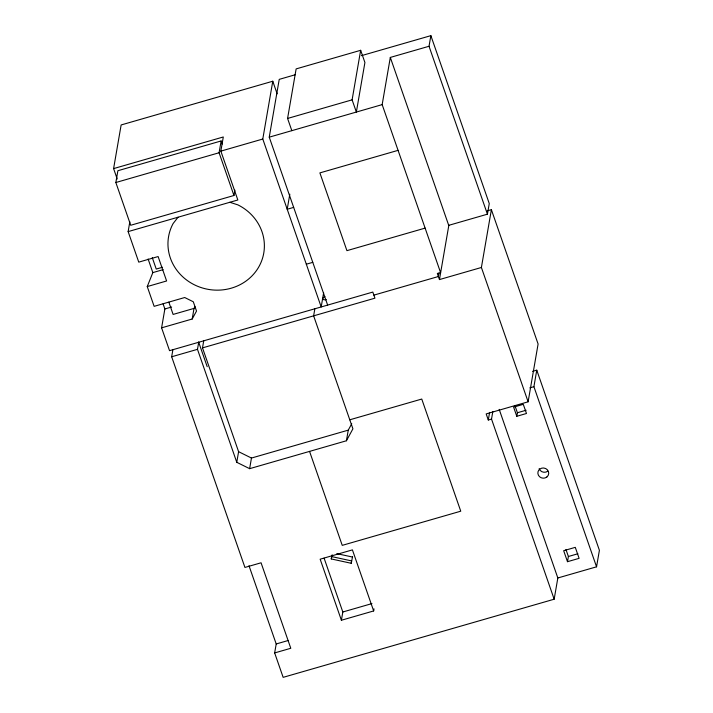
<?xml version="1.0" encoding="UTF-8"?>
<svg xmlns="http://www.w3.org/2000/svg" width="713" height="713" viewBox="0 0 713 713"><rect width="100%" height="100%" fill="white"/><g stroke="black" fill="none" stroke-linecap="round" stroke-linejoin="round"><path stroke-width="1.07" d="M117.208 178.99L113.599 168.598L121.139 124.953L272.776 81.229L277.152 93.822M234.88 190.13L233.953 195.496L130.711 225.263L115.845 182.519L117.886 170.719L221.128 140.96L222.215 144.079M314.852 308.774L313.631 315.85L352.917 428.816L346.42 440.768L249.63 468.673L236.769 462.3L238.597 451.685L202.501 347.882L374.931 298.177L372.81 292.072L169.542 350.671L161.601 327.837L192.189 319.023L196.521 311.055L193.294 301.768L184.72 297.526L154.133 306.34L147.252 286.564L166.61 280.975L158.117 256.555L138.759 262.134L128.135 231.609L129.828 221.805M161.601 327.837L164.863 308.961L163.09 303.845M499.198 409.369L557.833 577.976L554.17 599.214L283.15 677.35L274.657 652.93L290.788 648.277L261.065 562.789L244.933 567.441L171.673 356.776L172.894 349.7M233.953 195.496L219.087 152.751L221.128 140.96M128.135 231.609L237.839 199.979L220.843 151.129L223.294 136.976L113.599 168.598M192.189 319.023L194.025 308.399L194.988 306.635M236.769 462.3L197.483 349.334L198.749 341.999M202.501 347.882L203.722 340.805M323.631 292.776L321.189 306.955L262.785 139.035L272.776 81.229M327.641 305.093L269.247 137.172L279.229 79.366L295.244 74.749M291.831 130.666L287.58 118.456L296.136 68.903L360.662 50.302L364.913 62.512L356.357 112.057L352.106 99.847L360.662 50.302M289.817 194.177L287.205 209.257L293.658 207.394M249.63 468.673L251.466 458.049L348.256 430.144L351.75 423.709M274.657 652.93L276.207 643.964L249.006 565.739M487.193 210.879L491.382 209.675L481.4 267.482L439.458 279.576L437.336 273.471L440.563 272.535L382.168 104.615L390.314 57.432L429.03 46.265L430.866 35.65L361.455 55.659M346.42 440.768L348.256 430.144M331.26 558.947L331.661 556.595L351.616 560.917L351.206 563.279L331.26 558.947L332.178 554.803M374.013 608.884L373.657 610.943L341.393 620.248L342.819 611.995L324.103 558.172M438.958 273.248L438.397 276.519L373.87 295.129M439.458 279.576L448.878 225.041M390.314 57.432L448.709 225.344L487.425 214.185L489.261 203.57L430.866 35.65M492.817 411.588L491.524 419.084L488.298 420.01L489.617 412.381M516.8 416.285L513.61 407.132L523.289 404.342L526.479 413.495L516.8 416.285L517.406 412.747L514.929 405.626M488.298 420.01L486.177 413.905L528.119 401.811L538.101 344.005L491.382 209.675M557.833 577.976L596.549 566.817L533.912 386.687L536.764 370.172L532.602 371.366M567.486 561.692L563.671 550.703L575.284 547.352L579.108 558.341L567.486 561.692L568.386 556.496L565.953 549.509M596.549 566.817L599.401 550.302L536.764 370.172M351.206 563.279L352.543 556.773M147.252 286.564L152.84 272.607L148.108 259.006M178.072 217.207L173.125 223.543A48.297 45.213 9.8 0 0 194.444 284.835A48.297 45.213 9.8 0 0 259.211 266.163A48.297 45.213 9.8 0 0 237.892 204.872L229.844 202.278M287.58 118.456L352.106 99.847M220.843 151.129L262.785 139.035M269.247 137.172L382.168 104.615M115.845 182.519L219.087 152.751M398.068 150.354L319.887 172.894L346.928 250.655L425.117 228.115M162.466 267.259L156.245 269.059L152.288 257.669M152.84 272.607L163.161 269.63M306.323 264.211L312.775 262.348M164.863 308.961L171.637 307.009M194.025 308.399L173.116 314.433L168.847 302.143M171.673 356.776L197.483 349.334M349.78 419.797L421.757 399.048L460.758 511.194L342.24 545.365L309.558 451.391M529.83 387.863L533.912 386.687M517.406 412.747L526.123 410.242M342.819 611.995L371.963 603.59M568.386 556.496L577.886 553.76M276.207 643.964L288.31 640.47M336.83 553.636L352.596 557.058M238.597 451.685L251.466 458.049M429.03 46.265L487.425 214.185M481.4 267.482L528.119 401.811M491.524 419.084L554.17 599.214M373.657 610.943L352.418 549.883L320.155 559.188L341.393 620.248M198.704 342.258L207.198 366.687M326.34 299.683A6.809 2.13 -19.2 0 1 322.731 298.658L323.381 297.606A6.809 2.13 -19.2 0 1 324.914 296.439M547.86 471.133A5.446 5.098 9.8 0 1 539.153 468.673M546.835 477.033L544.99 477.968A5.446 5.098 9.8 0 1 537.896 473.592A5.446 5.098 9.8 0 1 543.698 468.004L545.739 468.575A5.446 5.098 9.8 0 1 546.835 477.033"/></g></svg>
